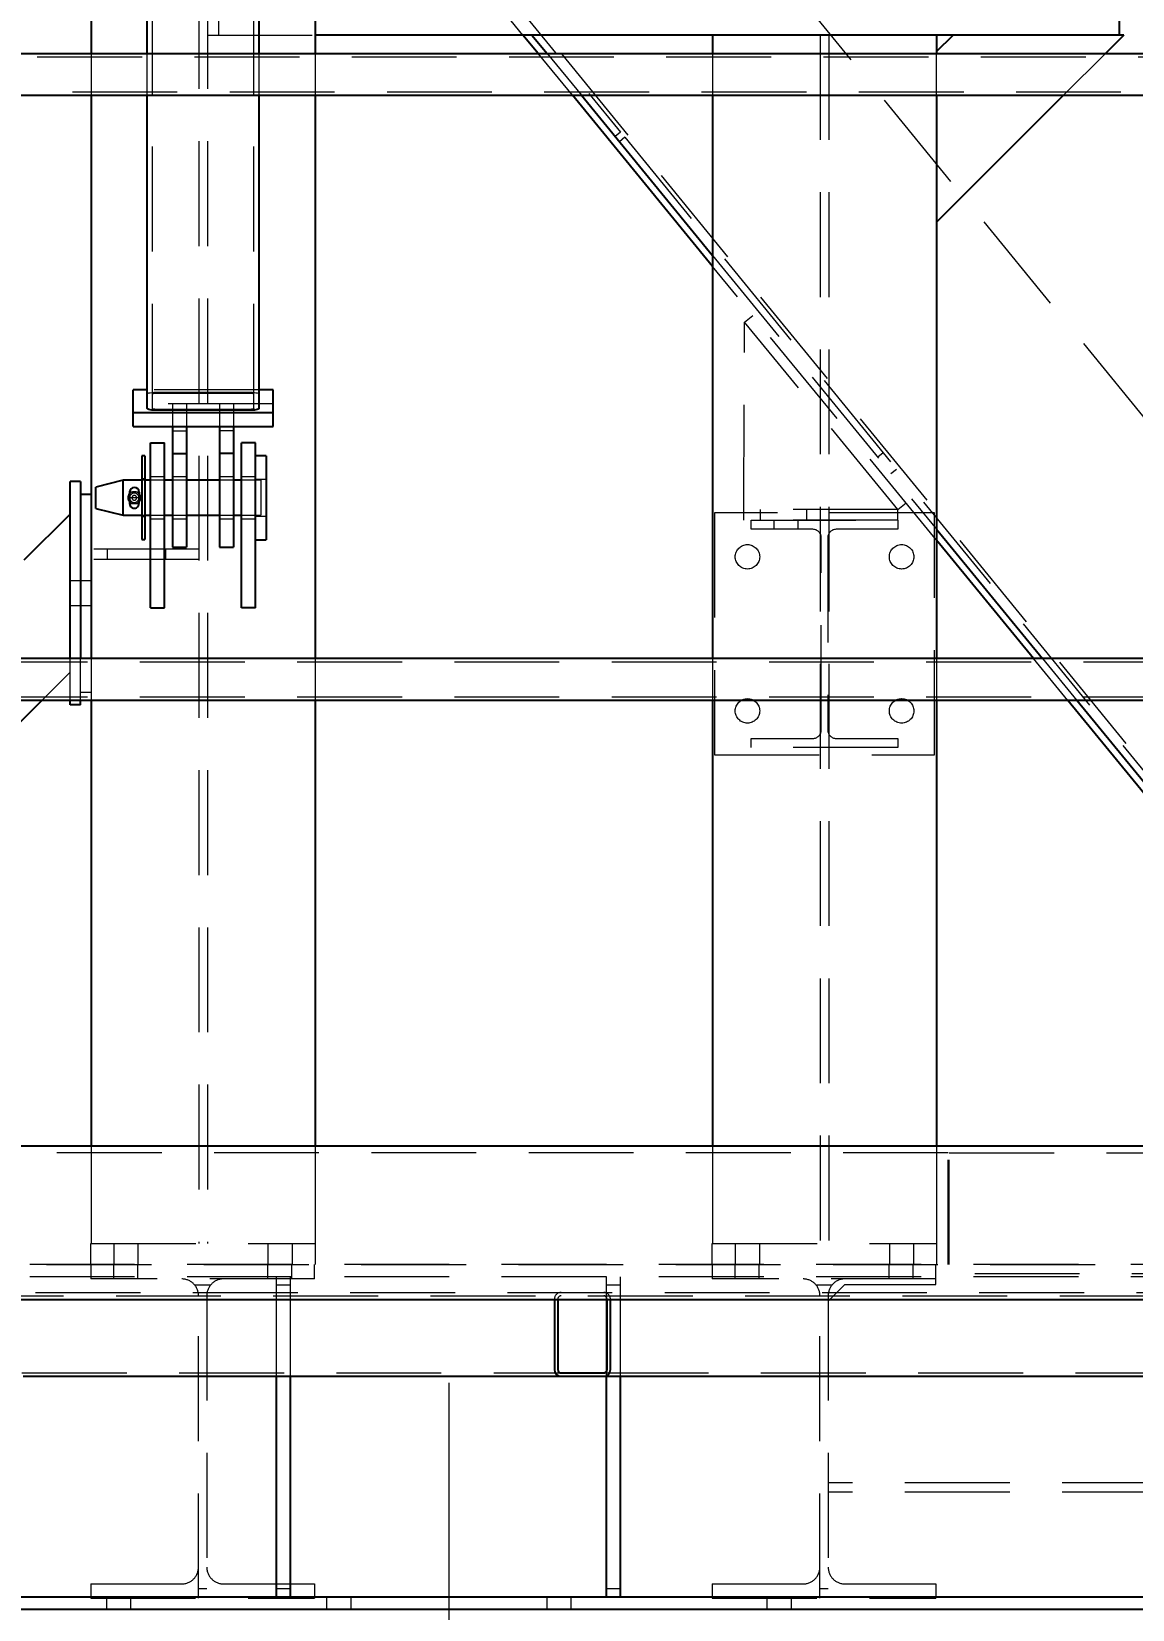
# Model space of a CAD drawing. Header units: millimetres. Extents: x 1293 to 41893, y 1011 to 26911.
# Drawn here: x 9336 to 10003, y 6143 to 7099 of the extents above; entities that cross this region are included whole.
import ezdxf

# ---------------------------------------------------------------- set-up
doc = ezdxf.new("R2010")
doc.units = ezdxf.units.MM
doc.header["$LTSCALE"] = 50
doc.linetypes.add('CENTERX2', pattern=[20.32, 12.7, -2.54, 2.54, -2.54])
doc.linetypes.add('HIDDEN', pattern=[1.905, 1.27, -0.635])
doc.layers.add('CAPA_1', color=7, linetype='Continuous')
doc.layers.add('STRUC', color=4, linetype='Continuous')
doc.styles.add('SLDTEXTSTYLE0', font='TXT', dxfattribs={"width": 0.75})
doc.dimstyles.new('SLDDIMSTYLE0', dxfattribs={"dimtxt": 100, "dimasz": 100, "dimexe": 0, "dimexo": 0.0625, "dimgap": 25, "dimtad": 2, "dimdec": 0, "dimlfac": 1.5, "dimrnd": 1e-09, "dimzin": 12, "dimdsep": 46, "dimtxsty": 'SLDTEXTSTYLE0', "dimsah": 1, "dimcen": 0.09, "dimadec": 0, "dimazin": 3, "dimtfac": 1, "dimtdec": 0, "dimtofl": 0, "dimtmove": 0, "dimatfit": 3, "dimfxl": 1, "dimfrac": 2, "dimtolj": 1, "dimtzin": 12, "dimarcsym": 0})
doc.dimstyles.new('SLDDIMSTYLE1', dxfattribs={"dimtxt": 100, "dimasz": 100, "dimexe": 0, "dimexo": 0.0625, "dimgap": 25, "dimtad": 2, "dimdec": 4, "dimlfac": 75, "dimzin": 12, "dimdsep": 46, "dimtxsty": 'SLDTEXTSTYLE0', "dimsah": 1, "dimcen": 0.09, "dimadec": 0, "dimazin": 3, "dimtfac": 1, "dimtdec": 0, "dimtofl": 0, "dimtmove": 0, "dimatfit": 3, "dimfxl": 1, "dimfrac": 2, "dimtolj": 1, "dimtzin": 12, "dimarcsym": 0})

# ---------------------------------------------------------------- blocks, each defined once
blk = doc.blocks.new('_D_3')
at = {"layer": 'CAPA_1', "transparency": 16777216}
blk.add_arc((9899.27, 4708.49), 5214.32, 0, 13, dxfattribs=at)
for points in [[(14979.94, 5881.46), (14986.48, 5780.49), (15016.52, 5787.13)], [(15113.58, 4708.49), (15128.01, 4808.64), (15097.24, 4808.34)]]:
    blk.add_solid(points, dxfattribs=at)
at = {"layer": 'CAPA_1', "transparency": 16777216, "insert": (15196.76, 5413.27), "char_height": 100, "attachment_point": 1, "rotation": 276.5, "style": 'SLDTEXTSTYLE0'}
blk.add_mtext('13°', dxfattribs=at)
blk = doc.blocks.new('_D_15')
at = {"layer": 'CAPA_1', "transparency": 16777216}
for p, q in [((6530.12, 8742.38), (6530.12, 9415.65)), ((16745.16, 6492), (16745.16, 9415.65)), ((6530.12, 9365.65), (16745.16, 9365.65))]:
    blk.add_line(p, q, dxfattribs=at)
for points in [[(6530.12, 9365.65), (6630.12, 9350.26), (6630.12, 9381.03)], [(16745.16, 9365.65), (16645.16, 9381.03), (16645.16, 9350.26)]]:
    blk.add_solid(points, dxfattribs=at)
at = {"layer": 'CAPA_1', "transparency": 16777216, "insert": (11452.92, 9494.55), "char_height": 100, "attachment_point": 1, "style": 'SLDTEXTSTYLE0'}
blk.add_mtext('15323', dxfattribs=at)

msp = doc.modelspace()

# ---------------------------------------------------------------- linework, layer by layer
at = {"color": 1, "linetype": 'HIDDEN', "lineweight": 18}
for p, q in [((9409.3436163, 6870.3372095), (9409.3436163, 8390.2441438)), ((9470.7100163, 6870.3372095), (9470.7100163, 8390.2441438)), ((9437.4021497, 7699.0302403), (9437.4021497, 6364.5102403)), ((9442.651483, 7699.0302403), (9442.651483, 6364.5102403)), ((9371.9318488, 7429.8692846), (9692.8448242, 7037.790245)), ((10059.4000025, 6593.7891473), (9378.5050325, 7425.6802403)), ((9550.8058921, 7425.6802403), (10231.7008621, 6593.7891473)), ((9633.7177556, 7096.6619889), (9521.1764009, 7234.1606556)), ((9526.6469532, 7234.1606556), (9639.1883078, 7096.6619889)), ((9449.4248163, 7105.0619889), (9449.4248163, 7096.6619889)), ((9442.651483, 7096.6619889), (9507.929483, 7096.6619889)), ((9813.732075, 7096.6619889), (9813.732075, 6364.5102403)), ((9818.9814083, 7096.6619889), (9818.9814083, 6364.5102403)), ((7625.0421497, 7083.4942403), (10345.849483, 7083.4942403)), ((9372.1241497, 7085.5262403), (9372.1241497, 7060.1262403)), ((9406.1601497, 7060.1262403), (9406.1601497, 7085.5262403)), ((9473.893483, 7060.1262403), (9473.893483, 7085.5262403)), ((9507.929483, 7085.5262403), (9507.929483, 7060.1262403)), ((9663.6219193, 7060.1262403), (9642.8322602, 7085.5262403)), ((9648.3028125, 7085.5262403), (9669.0924716, 7060.1262403)), ((9748.454075, 7085.5262403), (9748.454075, 7060.1262403)), ((9884.2594083, 7060.1262403), (9884.2594083, 7085.5262403)), ((9986.456993, 7085.5262403), (9961.056993, 7060.1262403)), ((7646.3781497, 7062.1582403), (10324.513483, 7062.1582403)), ((9692.8448242, 7037.790245), (9689.5689007, 7035.1089326)), ((9695.3783477, 7034.6948841), (9692.1024242, 7032.0135718)), ((9695.3783477, 7034.6948841), (10016.2913232, 6642.6158445)), ((9748.454075, 6963.1653082), (9884.2594083, 6797.2436137)), ((9884.2594083, 6790.5599049), (9748.454075, 6956.4815994)), ((9767.5036724, 6809.1509256), (9767.9411444, 6922.6474897)), ((9767.9411444, 6922.6474897), (9772.8550297, 6926.6694583)), ((9860.8370057, 6809.1509256), (9767.9411444, 6922.6474897)), ((9482.3601497, 6873.2989208), (9397.693483, 6873.2989208)), ((9473.893483, 6881.6536792), (9406.1601497, 6881.6536792)), ((9412.527083, 6880.2816533), (9467.5265497, 6880.2816533)), ((9412.527083, 6879.7657716), (9467.5265497, 6879.7657716)), ((9421.5601497, 6873.2989208), (9421.5601497, 6859.5786616)), ((9430.0268163, 6873.2989208), (9430.0268163, 6859.5786616)), ((9450.0268163, 6873.2989208), (9450.0268163, 6859.5786616)), ((9458.493483, 6873.2989208), (9458.493483, 6859.5786616)), ((9467.5265497, 6869.8213277), (9412.527083, 6869.8213277)), ((9421.5601497, 6856.8525458), (9430.0268163, 6856.8525458)), ((9458.493483, 6856.8525458), (9450.0268163, 6856.8525458)), ((9851.8128669, 6843.5692497), (9848.5369434, 6840.8879373)), ((9404.6951497, 6827.7402403), (9403.0018163, 6827.7402403)), ((9404.6951497, 6826.8935736), (9403.0018163, 6826.8935736)), ((9416.693483, 6829.0102403), (9408.2268163, 6829.0102403)), ((9416.693483, 6826.8935736), (9408.2268163, 6826.8935736)), ((9430.0268163, 6829.0102403), (9421.5601497, 6829.0102403)), ((9430.0268163, 6826.8935736), (9421.5601497, 6826.8935736)), ((9458.493483, 6829.0102403), (9450.0268163, 6829.0102403)), ((9458.493483, 6826.8935736), (9450.0268163, 6826.8935736)), ((9471.8268163, 6829.0102403), (9463.3601497, 6829.0102403)), ((9475.0018163, 6826.8935736), (9463.3601497, 6826.8935736)), ((9478.1768163, 6827.4269069), (9471.8268163, 6827.4269069)), ((9475.0018163, 6826.8935736), (9475.0018163, 6805.7269069)), ((9856.5808804, 6831.0601666), (9859.856804, 6833.741479)), ((9401.1710941, 6816.2523345), (9395.4986312, 6816.3004151)), ((9401.1713811, 6816.2862), (9395.4989182, 6816.3342806)), ((9401.2010189, 6819.7828077), (9395.528556, 6819.8308883)), ((9395.4689934, 6812.8038074), (9401.1414563, 6812.7557268)), ((9749.690075, 6807.2102403), (9749.690075, 6660.5435736)), ((9883.0234083, 6807.2102403), (9749.690075, 6807.2102403)), ((9767.5036724, 6802.8009256), (9767.5036724, 6809.1509256)), ((9860.8370057, 6809.1509256), (9767.5036724, 6809.1509256)), ((9777.4286724, 6809.1509256), (9777.4286724, 6802.8009256)), ((9805.5786724, 6802.8009256), (9805.5786724, 6809.1509256)), ((9860.8370057, 6809.1509256), (9865.750891, 6813.1728942)), ((9860.8370057, 6802.8009256), (9860.8370057, 6809.1509256)), ((9883.0234083, 6660.5435736), (9883.0234083, 6807.2102403)), ((9403.0018163, 6805.7269069), (9404.6951497, 6805.7269069)), ((9403.0018163, 6804.8802403), (9404.6951497, 6804.8802403)), ((9408.2268163, 6805.7269069), (9416.693483, 6805.7269069)), ((9408.2268163, 6803.6102403), (9416.693483, 6803.6102403)), ((9421.5601497, 6805.7269069), (9430.0268163, 6805.7269069)), ((9421.5601497, 6803.6102403), (9430.0268163, 6803.6102403)), ((9450.0268163, 6805.7269069), (9458.493483, 6805.7269069)), ((9450.0268163, 6803.6102403), (9458.493483, 6803.6102403)), ((9463.3601497, 6805.7269069), (9475.0018163, 6805.7269069)), ((9463.3601497, 6803.6102403), (9471.8268163, 6803.6102403)), ((9471.8268163, 6805.1935736), (9478.1768163, 6805.1935736)), ((9860.8370057, 6802.8009256), (9767.5036724, 6802.8009256)), ((9771.9067416, 6797.2075736), (9771.9067416, 6802.7955736)), ((9771.9067416, 6802.7955736), (9860.8067416, 6802.7955736)), ((9809.3294083, 6797.2075736), (9771.9067416, 6797.2075736)), ((9785.615075, 6802.7955736), (9785.615075, 6797.2075736)), ((9800.4317416, 6797.2075736), (9800.4317416, 6802.7955736)), ((9860.8067416, 6797.2075736), (9823.384075, 6797.2075736)), ((9860.8067416, 6802.7955736), (9860.8067416, 6797.2075736)), ((9814.4094083, 6675.6262403), (9814.4094083, 6792.1275736)), ((9818.304075, 6792.1275736), (9818.304075, 6675.6262403)), ((9437.4021497, 6785.1769069), (9372.1241497, 6785.1769069)), ((9437.4021497, 6778.8269069), (9372.1241497, 6778.8269069)), ((9382.1241497, 6778.8269069), (9382.1241497, 6785.1769069)), ((9417.4021497, 6778.8269069), (9417.4021497, 6785.1769069)), ((9372.1241497, 6765.9185736), (9359.4241497, 6765.9185736)), ((9359.4241497, 6751.1019069), (9372.1241497, 6751.1019069)), ((10322.481483, 6716.8275736), (8998.1458163, 6716.8275736)), ((9359.4241497, 6710.615541), (9342.2681823, 6693.4595736)), ((9359.4241497, 6693.4595736), (9359.4241497, 6718.8595736)), ((9365.7741497, 6693.4595736), (9365.7741497, 6718.8595736)), ((9372.1241497, 6718.8595736), (9372.1241497, 6693.4595736)), ((9507.929483, 6718.8595736), (9507.929483, 6693.4595736)), ((9748.454075, 6718.8595736), (9748.454075, 6693.4595736)), ((9884.2594083, 6718.8595736), (9884.2594083, 6693.4595736)), ((9963.7351086, 6693.4595736), (9942.9454495, 6718.8595736)), ((9948.4160017, 6718.8595736), (9969.2056609, 6693.4595736)), ((10322.481483, 6695.4915736), (8998.1458163, 6695.4915736)), ((9365.7741497, 6698.5102403), (9372.1241497, 6698.5102403)), ((9771.9067416, 6664.9582403), (9771.9067416, 6670.5462403)), ((9771.9067416, 6670.5462403), (9809.3294083, 6670.5462403)), ((9860.8067416, 6664.9582403), (9771.9067416, 6664.9582403)), ((9823.384075, 6670.5462403), (9860.8067416, 6670.5462403)), ((9860.8067416, 6670.5462403), (9860.8067416, 6664.9582403)), ((9749.690075, 6660.5435736), (9883.0234083, 6660.5435736)), ((9372.1241497, 6423.7929069), (9372.1241497, 6364.5102403)), ((9507.929483, 6423.7929069), (9507.929483, 6364.5102403)), ((9748.454075, 6423.7929069), (9748.454075, 6364.5102403)), ((9884.2594083, 6423.7929069), (9884.2594083, 6364.5102403)), ((9372.0268163, 6364.5102403), (9508.0268163, 6364.5102403)), ((9372.0268163, 6351.8102403), (9372.0268163, 6364.5102403)), ((9385.9518163, 6364.5102403), (9385.9518163, 6351.8102403)), ((9400.768483, 6351.8102403), (9400.768483, 6364.5102403)), ((9479.2851497, 6364.5102403), (9479.2851497, 6351.8102403)), ((9494.1018163, 6351.8102403), (9494.1018163, 6364.5102403)), ((9508.0268163, 6351.8102403), (9508.0268163, 6364.5102403)), ((9748.3567416, 6364.5102403), (9884.3567416, 6364.5102403)), ((9748.3567416, 6351.8102403), (9748.3567416, 6364.5102403)), ((9762.2817416, 6364.5102403), (9762.2817416, 6351.8102403)), ((9777.0984083, 6351.8102403), (9777.0984083, 6364.5102403)), ((9855.615075, 6364.5102403), (9855.615075, 6351.8102403)), ((9870.4317416, 6351.8102403), (9870.4317416, 6364.5102403)), ((9884.3567416, 6351.8102403), (9884.3567416, 6364.5102403)), ((7630.743483, 6351.8262403), (10351.0601497, 6351.8262403)), ((7624.0768163, 6334.8929069), (10351.0601497, 6334.8929069)), ((7672.7601497, 6332.8609069), (10351.0601497, 6332.8609069)), ((9652.793483, 6330.8289069), (9652.793483, 6330.6595736)), ((9654.825483, 6330.8289069), (9654.825483, 6330.6595736)), ((9684.6281497, 6330.6595736), (9684.6281497, 6330.8289069)), ((9686.6601497, 6330.6595736), (9686.6601497, 6330.8289069)), ((8949.2628163, 6286.1249069), (9656.857483, 6286.1249069)), ((9682.5961497, 6286.1249069), (10351.0601497, 6286.1249069))]:
    msp.add_line(p, q, dxfattribs=at)
at = {"color": 7, "linetype": 'Continuous', "lineweight": 25}
for p, q in [((9406.1601497, 7085.5262403), (9406.1601497, 8378.927674)), ((9473.893483, 7085.5262403), (9473.893483, 8378.927674)), ((9372.1241497, 7699.0302403), (9372.1241497, 7085.5262403)), ((9507.929483, 7699.0302403), (9507.929483, 7085.5262403)), ((9995.0234083, 7096.6619889), (9995.0234083, 7234.1606556)), ((9997.5927416, 7096.6619889), (9507.929483, 7096.6619889)), ((9642.8322602, 7085.5262403), (9633.7177556, 7096.6619889)), ((9639.1883078, 7096.6619889), (9648.3028125, 7085.5262403)), ((9748.454075, 7096.6619889), (9748.454075, 7085.5262403)), ((9884.2594083, 7086.6619889), (9894.2594083, 7096.6619889)), ((9884.2594083, 7096.6619889), (9884.2594083, 7085.5262403)), ((9997.5927416, 7096.6619889), (9986.456993, 7085.5262403)), ((7625.0421497, 7085.5262403), (10345.849483, 7085.5262403)), ((7648.4101497, 7060.1262403), (10322.481483, 7060.1262403)), ((9372.1241497, 7060.1262403), (9372.1241497, 6718.8595736)), ((9406.1601497, 6870.3372095), (9406.1601497, 7060.1262403)), ((9473.893483, 6870.3372095), (9473.893483, 7060.1262403)), ((9507.929483, 7060.1262403), (9507.929483, 6718.8595736)), ((9748.454075, 6956.4815994), (9663.6219193, 7060.1262403)), ((9669.0924716, 7060.1262403), (9748.454075, 6963.1653082)), ((9748.454075, 7060.1262403), (9748.454075, 6718.8595736)), ((9961.056993, 7060.1262403), (9884.2594083, 6983.3286556)), ((9884.2594083, 7060.1262403), (9884.2594083, 6718.8595736)), ((9397.693483, 6859.5786616), (9397.693483, 6881.6536792)), ((9406.1601497, 6881.6536792), (9397.693483, 6881.6536792)), ((9482.3601497, 6881.6536792), (9473.893483, 6881.6536792)), ((9482.3601497, 6859.5786616), (9482.3601497, 6881.6536792)), ((9397.693483, 6867.9334201), (9482.3601497, 6867.9334201)), ((9467.5265497, 6869.305446), (9412.527083, 6869.305446)), ((9397.693483, 6859.5786616), (9482.3601497, 6859.5786616)), ((9421.5601497, 6859.5786616), (9421.5601497, 6786.3102403)), ((9430.0268163, 6859.5786616), (9430.0268163, 6786.3102403)), ((9450.0268163, 6859.5786616), (9450.0268163, 6786.3102403)), ((9458.493483, 6859.5786616), (9458.493483, 6786.3102403)), ((9408.2268163, 6849.6435736), (9416.693483, 6849.6435736)), ((9408.2268163, 6749.6435736), (9408.2268163, 6849.6435736)), ((9416.693483, 6749.6435736), (9416.693483, 6849.6435736)), ((9471.8268163, 6849.6435736), (9463.3601497, 6849.6435736)), ((9463.3601497, 6749.6435736), (9463.3601497, 6849.6435736)), ((9471.8268163, 6749.6435736), (9471.8268163, 6849.6435736)), ((9404.6951497, 6841.6435736), (9403.0018163, 6841.6435736)), ((9403.0018163, 6841.6435736), (9403.0018163, 6790.9769069)), ((9404.6951497, 6841.6435736), (9404.6951497, 6790.9769069)), ((9421.5601497, 6843.1322866), (9430.0268163, 6843.1322866)), ((9458.493483, 6843.1322866), (9450.0268163, 6843.1322866)), ((9478.1768163, 6841.7102403), (9471.8268163, 6841.7102403)), ((9478.1768163, 6841.7102403), (9478.1768163, 6790.9102403)), ((9365.7741497, 6826.1769069), (9359.4241497, 6826.1769069)), ((9359.4241497, 6718.8595736), (9359.4241497, 6826.1769069)), ((9365.7741497, 6826.1769069), (9365.7741497, 6718.8595736)), ((9391.668483, 6826.8935736), (9375.0018163, 6822.7381069)), ((9403.0018163, 6826.8935736), (9391.668483, 6826.8935736)), ((9391.668483, 6805.7269069), (9391.668483, 6826.8935736)), ((9408.2268163, 6826.8935736), (9404.6951497, 6826.8935736)), ((9421.5601497, 6826.8935736), (9416.693483, 6826.8935736)), ((9450.0268163, 6826.8935736), (9430.0268163, 6826.8935736)), ((9463.3601497, 6826.8935736), (9458.493483, 6826.8935736)), ((9365.7741497, 6818.5102403), (9372.1241497, 6818.5102403)), ((9375.0018163, 6809.8823737), (9375.0018163, 6822.7381069)), ((9395.528556, 6819.8308883), (9395.4689934, 6812.8038074)), ((9401.2010189, 6819.7828077), (9401.1414563, 6812.7557268)), ((9359.4241497, 6806.4049396), (9331.4791497, 6778.4599396)), ((9375.0018163, 6809.8823737), (9391.668483, 6805.7269069)), ((9391.668483, 6805.7269069), (9403.0018163, 6805.7269069)), ((9404.6951497, 6805.7269069), (9408.2268163, 6805.7269069)), ((9416.693483, 6805.7269069), (9421.5601497, 6805.7269069)), ((9430.0268163, 6805.7269069), (9450.0268163, 6805.7269069)), ((9458.493483, 6805.7269069), (9463.3601497, 6805.7269069)), ((9884.2594083, 6797.2436137), (9948.4160017, 6718.8595736)), ((9403.0018163, 6790.9769069), (9404.6951497, 6790.9769069)), ((9471.8268163, 6790.9102403), (9478.1768163, 6790.9102403)), ((9942.9454495, 6718.8595736), (9884.2594083, 6790.5599049)), ((9421.5601497, 6786.3102403), (9430.0268163, 6786.3102403)), ((9450.0268163, 6786.3102403), (9458.493483, 6786.3102403)), ((9408.2268163, 6749.6435736), (9416.693483, 6749.6435736)), ((9471.8268163, 6749.6435736), (9463.3601497, 6749.6435736)), ((10322.481483, 6718.8595736), (8998.1458163, 6718.8595736)), ((10322.481483, 6693.4595736), (8998.1458163, 6693.4595736)), ((9342.2681823, 6693.4595736), (9072.6015156, 6423.7929069)), ((9359.4241497, 6690.8435736), (9359.4241497, 6693.4595736)), ((9365.7741497, 6690.8435736), (9365.7741497, 6693.4595736)), ((9372.1241497, 6693.4595736), (9372.1241497, 6423.7929069)), ((9507.929483, 6693.4595736), (9507.929483, 6423.7929069)), ((9748.454075, 6693.4595736), (9748.454075, 6423.7929069)), ((9884.2594083, 6693.4595736), (9884.2594083, 6423.7929069)), ((10160.3934895, 6453.1899834), (9963.7351086, 6693.4595736)), ((10056.5096452, 6586.7949481), (9969.2056609, 6693.4595736)), ((9365.7741497, 6690.8435736), (9359.4241497, 6690.8435736)), ((8998.1458163, 6423.7929069), (10322.481483, 6423.7929069)), ((9040.4791497, 6330.6595736), (10280.1481497, 6330.6595736)), ((9652.793483, 6330.6595736), (9652.793483, 6288.1569069)), ((9654.825483, 6330.6595736), (9654.825483, 6288.1569069)), ((9684.6281497, 6288.1569069), (9684.6281497, 6330.6595736)), ((9686.6601497, 6288.1569069), (9686.6601497, 6330.6595736)), ((9331.0601497, 6284.0929069), (10058.043483, 6284.0929069)), ((9656.857483, 6286.1249069), (9682.5961497, 6286.1249069))]:
    msp.add_line(p, q, dxfattribs=at)
at = {"color": 1, "linetype": 'HIDDEN', "lineweight": 18, "flags": 128}
for points in [[(9406.1601497, 6879.2498898), (9406.2824885, 6879.4511769), (9406.6448036, 6879.6447286), (9407.2331714, 6879.8231069), (9408.0249813, 6879.9794568), (9408.9898044, 6880.1077698), (9410.0905631, 6880.203115), (9411.2849559, 6880.2618283), (9412.527083, 6880.2816533)], [(9409.3436163, 6879.2498898), (9409.4047858, 6879.3505334), (9409.5859433, 6879.4473092), (9409.8801272, 6879.5364984), (9410.2760321, 6879.6146733), (9410.7584437, 6879.6788298), (9411.308823, 6879.7265024), (9411.9060195, 6879.7558591), (9412.527083, 6879.7657716)], [(9467.5265497, 6880.2816533), (9468.7686767, 6880.2618283), (9469.9630696, 6880.203115), (9471.0638283, 6880.1077698), (9472.0286514, 6879.9794568), (9472.8204613, 6879.8231069), (9473.4088291, 6879.6447286), (9473.7711442, 6879.4511769), (9473.893483, 6879.2498898)], [(9467.5265497, 6879.7657716), (9468.1476132, 6879.7558591), (9468.7448096, 6879.7265024), (9469.295189, 6879.6788298), (9469.7776005, 6879.6146733), (9470.1735055, 6879.5364984), (9470.4676894, 6879.4473092), (9470.6488469, 6879.3505334), (9470.7100163, 6879.2498898)], [(9412.527083, 6869.8213277), (9411.9060195, 6869.8312403), (9411.308823, 6869.8605969), (9410.7584437, 6869.9082695), (9410.2760321, 6869.972426), (9409.8801272, 6870.0506009), (9409.5859433, 6870.1397901), (9409.4047858, 6870.236566), (9409.3436163, 6870.3372095)], [(9470.7100163, 6870.3372095), (9470.6488469, 6870.236566), (9470.4676894, 6870.1397901), (9470.1735055, 6870.0506009), (9469.7776005, 6869.972426), (9469.295189, 6869.9082695), (9468.7448096, 6869.8605969), (9468.1476132, 6869.8312403), (9467.5265497, 6869.8213277)]]:
    msp.add_lwpolyline(points, dxfattribs=at)
at = {"color": 7, "linetype": 'Continuous', "lineweight": 25, "flags": 128}
for points in [[(9412.527083, 6869.305446), (9411.2849559, 6869.325271), (9410.0905631, 6869.3839843), (9408.9898044, 6869.4793295), (9408.0249813, 6869.6076425), (9407.2331714, 6869.7639924), (9406.6448036, 6869.9423707), (9406.2824885, 6870.1359224), (9406.1601497, 6870.3372095)], [(9473.893483, 6870.3372095), (9473.7711442, 6870.1359224), (9473.4088291, 6869.9423707), (9472.8204613, 6869.7639924), (9472.0286514, 6869.6076425), (9471.0638283, 6869.4793295), (9469.9630696, 6869.3839843), (9468.7686767, 6869.325271), (9467.5265497, 6869.305446)]]:
    msp.add_lwpolyline(points, dxfattribs=at)
at = {"color": 1, "linetype": 'HIDDEN', "lineweight": 18}
for centre in [(9769.690075, 6780.5435736), (9863.0234083, 6780.5435736), (9769.690075, 6687.2102403), (9863.0234083, 6687.2102403)]:
    msp.add_circle(centre, 7.4083333, dxfattribs=at)
for centre, radius, start, end in [((9398.3348626, 6816.2763748), 2.8363333, 179.5143643354, 359.5143643354), ((9398.3351497, 6816.3102403), 2.8363333, 359.5143643354, 179.5143643354), ((9398.3348626, 6816.2763748), 1.4181667, 179.5143643354, 359.5143643354), ((9398.3351497, 6816.3102403), 1.4181667, 359.5143643354, 179.5143643354), ((9809.3294083, 6792.1275736), 5.08, 0, 90), ((9823.384075, 6792.1275736), 5.08, 90, 180), ((9809.3294083, 6675.6262403), 5.08, 270, 0), ((9823.384075, 6675.6262403), 5.08, 180, 270), ((9656.857483, 6330.8289069), 4.064, 90, 180), ((9656.857483, 6330.8289069), 2.032, 90, 180), ((9682.5961497, 6330.8289069), 4.064, 0, 90), ((9682.5961497, 6330.8289069), 2.032, 0, 90)]:
    msp.add_arc(centre, radius, start, end, dxfattribs=at)
at = {"color": 7, "linetype": 'Continuous', "lineweight": 25}
for centre, radius, start, end in [((9398.3647874, 6819.806848), 2.8363333, 359.5143643354, 179.5143643354), ((9398.3052249, 6812.7797671), 2.8363333, 179.5143643354, 359.5143643354), ((9656.857483, 6288.1569069), 4.064, 180, 270), ((9656.857483, 6288.1569069), 2.032, 180, 270), ((9682.5961497, 6288.1569069), 2.032, 270, 0), ((9682.5961497, 6288.1569069), 4.064, 270, 0)]:
    msp.add_arc(centre, radius, start, end, dxfattribs=at)
for points, knots in [([(9395.5189784, 6818.7009485), (9395.5025259, 6818.6867053), (9395.1682003, 6818.3972753), (9394.7770381, 6817.5684114), (9394.6794815, 6816.7280238), (9394.630983, 6816.3102403)], [0, 0, 0, 0, 0.0253673266, 0.515478955, 1, 1, 1, 1]), ([(9394.630983, 6816.3102403), (9394.6747146, 6815.9126863), (9394.7621211, 6815.1180949), (9395.1228366, 6814.309361), (9395.4462938, 6814.0125492), (9395.4789846, 6813.9825513)], [0, 0, 0, 0, 0.4737126734, 0.9468097802, 1, 1, 1, 1]), ([(9401.1518839, 6813.9859598), (9401.3003818, 6814.1523659), (9401.7292252, 6814.632926), (9402.0486737, 6815.678981), (9402.0498426, 6816.908705), (9401.7448651, 6817.9326028), (9401.3434047, 6818.4130875), (9401.1909555, 6818.5955452)], [0, 0, 0, 0, 0.1334647013, 0.3854294027, 0.6254583195, 0.8577727917, 1, 1, 1, 1])]:
    msp.add_open_spline(points, degree=3, knots=knots, dxfattribs=at)
at = {"color": 1, "linetype": 'HIDDEN', "lineweight": 18}
for points, knots in [([(9401.1909555, 6818.5955452), (9401.0991756, 6818.7285236), (9400.7691136, 6819.2067453), (9399.8849919, 6819.7387138), (9398.6727566, 6820.0731134), (9397.4409392, 6819.9658266), (9396.3331377, 6819.5195572), (9395.7895328, 6818.9729815), (9395.5189784, 6818.7009485)], [0, 0, 0, 0, 0.0746131031, 0.2683262185, 0.4619093174, 0.6445629189, 0.8230974838, 1, 1, 1, 1]), ([(9395.4789846, 6813.9825513), (9395.7257616, 6813.7077711), (9396.2189784, 6813.158586), (9396.9221605, 6812.9118138), (9397.2735113, 6812.788512)], [0, 0, 0, 0, 0.50034165, 1, 1, 1, 1]), ([(9399.2622713, 6812.771655), (9399.4419632, 6812.8097374), (9400.0100407, 6812.930131), (9400.6898435, 6813.3600761), (9401.0374035, 6813.8308836), (9401.1518839, 6813.9859598)], [0, 0, 0, 0, 0.2367984919, 0.7486141939, 1, 1, 1, 1])]:
    msp.add_open_spline(points, degree=3, knots=knots, dxfattribs=at)
at = {"layer": 'CAPA_1', "linetype": 'CENTERX2', "lineweight": 18, "ltscale": 0.666667}
msp.add_line((9588.8721497, 6280.1502403), (9588.8721497, 4780.1502403), dxfattribs=at)
at = {"layer": 'STRUC', "linetype": 'HIDDEN', "lineweight": 18}
for p, q in [((9891.1908163, 6419.5435736), (9077.857483, 6419.5435736)), ((9891.1908163, 6351.8102403), (9891.1908163, 6419.5435736)), ((9891.857483, 6419.5435736), (10351.0601497, 6419.5435736)), ((9891.857483, 6351.8102403), (9891.857483, 6419.5435736)), ((10351.0601497, 6351.8102403), (7617.704483, 6351.8102403)), ((9371.9511497, 6351.8102403), (9371.9511497, 6343.0895736)), ((9385.6518163, 6351.8102403), (9385.6518163, 6343.0895736)), ((9400.468483, 6343.0895736), (9400.468483, 6351.8102403)), ((9478.9851497, 6351.8102403), (9478.9851497, 6343.0895736)), ((9493.8018163, 6343.0895736), (9493.8018163, 6351.8102403)), ((9507.502483, 6343.0895736), (9507.502483, 6351.8102403)), ((9748.2778163, 6351.8102403), (9748.2778163, 6343.0895736)), ((9761.978483, 6351.8102403), (9761.978483, 6343.0895736)), ((9776.7951497, 6343.0895736), (9776.7951497, 6351.8102403)), ((9855.3118163, 6351.8102403), (9855.3118163, 6343.0895736)), ((9870.128483, 6343.0895736), (9870.128483, 6351.8102403)), ((9883.8291497, 6339.7029069), (9883.8291497, 6351.8102403)), ((10351.0601497, 6344.3595736), (7617.0601497, 6344.3595736)), ((9507.502483, 6343.0895736), (9371.9511497, 6343.0895736)), ((9444.4533355, 6339.2795736), (9435.0002971, 6339.2795736)), ((9484.393483, 6284.0929069), (9484.393483, 6344.3595736)), ((9492.8601497, 6339.2795736), (9484.393483, 6339.2795736)), ((9492.8601497, 6284.0929069), (9492.8601497, 6344.3595736)), ((9684.393483, 6284.0929069), (9684.393483, 6344.3595736)), ((9692.8601497, 6339.2795736), (9684.393483, 6339.2795736)), ((9692.8601497, 6284.0929069), (9692.8601497, 6344.3595736)), ((9883.8291497, 6343.0895736), (9748.2778163, 6343.0895736)), ((9820.7800022, 6339.2795736), (9811.3269638, 6339.2795736)), ((9828.7111497, 6339.7029069), (9818.5511497, 6329.5429069)), ((9828.7111497, 6339.7029069), (9883.8291497, 6339.7029069)), ((11018.5241497, 6346.2222403), (9883.8291497, 6346.2222403)), ((9437.2291497, 6149.6262403), (9437.2291497, 6332.9295736)), ((9442.224483, 6332.9295736), (9442.224483, 6149.6262403)), ((9813.5558163, 6149.6262403), (9813.5558163, 6332.9295736)), ((9818.5511497, 6332.9295736), (9818.5511497, 6149.6262403)), ((11071.525483, 6219.5609069), (9818.5511497, 6219.5609069)), ((11071.525483, 6213.9729069), (9818.5511497, 6213.9729069)), ((9371.9511497, 6158.3469069), (9371.9511497, 6149.6262403)), ((9371.9511497, 6158.3469069), (9427.0691497, 6158.3469069)), ((9452.384483, 6158.3469069), (9507.502483, 6158.3469069)), ((9507.502483, 6158.3469069), (9507.502483, 6149.6262403)), ((9748.2778163, 6158.3469069), (9748.2778163, 6149.6262403)), ((9748.2778163, 6158.3469069), (9803.3958163, 6158.3469069)), ((9828.7111497, 6158.3469069), (9883.8291497, 6158.3469069)), ((9883.8291497, 6158.3469069), (9883.8291497, 6149.6262403)), ((9371.9511497, 6149.6262403), (9507.502483, 6149.6262403)), ((9381.4651497, 6150.3035736), (9381.4651497, 6142.8529069)), ((9396.2818163, 6142.8529069), (9396.2818163, 6150.3035736)), ((9442.224483, 6155.3835736), (9437.2291497, 6155.3835736)), ((9492.8601497, 6155.3835736), (9484.393483, 6155.3835736)), ((9514.798483, 6150.3035736), (9514.798483, 6142.8529069)), ((9529.6151497, 6142.8529069), (9529.6151497, 6150.3035736)), ((9648.1318163, 6150.3035736), (9648.1318163, 6142.8529069)), ((9662.948483, 6142.8529069), (9662.948483, 6150.3035736)), ((9692.8601497, 6155.3835736), (9684.393483, 6155.3835736)), ((9748.2778163, 6149.6262403), (9883.8291497, 6149.6262403)), ((9781.4651497, 6150.3035736), (9781.4651497, 6142.8529069)), ((9796.2818163, 6142.8529069), (9796.2818163, 6150.3035736)), ((9818.5511497, 6155.3835736), (9813.5558163, 6155.3835736))]:
    msp.add_line(p, q, dxfattribs=at)
at = {"layer": 'STRUC', "linetype": 'Continuous', "lineweight": 25}
for p, q in [((9484.393483, 6150.3035736), (9484.393483, 6284.0929069)), ((9492.8601497, 6150.3035736), (9492.8601497, 6284.0929069)), ((9684.393483, 6150.3035736), (9684.393483, 6284.0929069)), ((9692.8601497, 6150.3035736), (9692.8601497, 6284.0929069)), ((13086.5101497, 6150.3035736), (7617.0601497, 6150.3035736)), ((13086.5101497, 6142.8529069), (7617.7268163, 6142.8529069))]:
    msp.add_line(p, q, dxfattribs=at)
at = {"layer": 'STRUC', "linetype": 'HIDDEN', "lineweight": 18}
for centre, start, end in [((9427.0691497, 6332.9295736), 0, 89.999981276), ((9452.384483, 6332.9295736), 90, 180.0000198478), ((9803.3958163, 6332.9295736), 0, 89.999981276), ((9828.7111497, 6332.9295736), 90, 180.0000198478), ((9427.0691497, 6168.5069069), 270, 0), ((9452.384483, 6168.5069069), 180, 270), ((9803.3958163, 6168.5069069), 270, 0), ((9828.7111497, 6168.5069069), 180, 270)]:
    msp.add_arc(centre, 10.16, start, end, dxfattribs=at)

# ---------------------------------------------------------------- dimensions: what is measured, and where the dimension line sits
at = {"layer": 'CAPA_1'}
dim = msp.add_linear_dim(base=(16745.1618891, 9365.6463094), p1=(6530.1246702, 8678.8772747), p2=(16745.1618891, 6428.5014528), dimstyle='SLDDIMSTYLE0', dxfattribs=at)
dim.commit()
dim.dimension.update_dxf_attribs({"geometry": '_D_15', "text_midpoint": (11637.6432797, 9365.6463094), "dimtype": 160})
dim = msp.add_angular_dim_2l(base=(15080.062669, 5298.7701303), line1=((16421.6646746, 4708.4929069), (6449.8953906, 4708.4929069)), line2=((16705.6180701, 6279.8631045), (11026.6060803, 4968.759879)), dimstyle='SLDDIMSTYLE1', dxfattribs=at)
dim.commit()
dim.dimension.update_dxf_attribs({"geometry": '_D_3', "text_midpoint": (15080.062669, 5298.7701303), "dimtype": 162})

doc.saveas('drawing.dxf')
